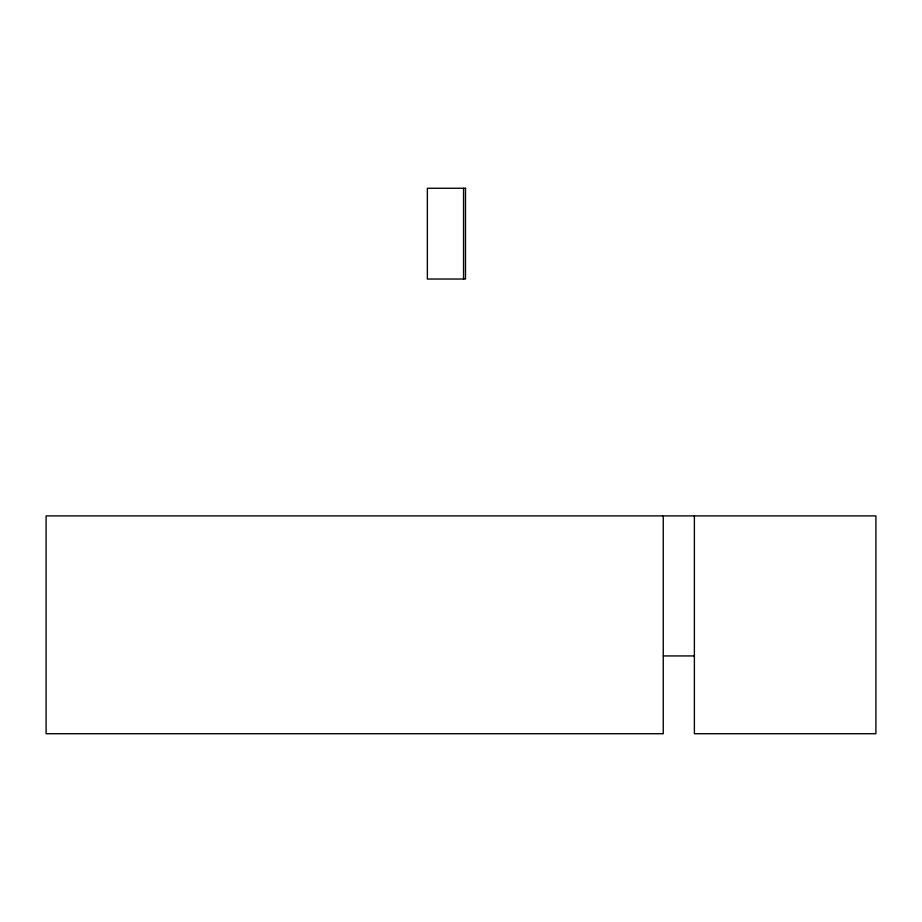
<?xml version="1.0" encoding="UTF-8"?>
<svg xmlns="http://www.w3.org/2000/svg" width="922" height="922" viewBox="0 0 922 922"><rect width="100%" height="100%" fill="white"/><g stroke="black" fill="none" stroke-linecap="round" stroke-linejoin="round"><path stroke-width="1.38" d="M663.264 655.934L694.381 655.934M694.381 515.905L694.381 733.728L875.9 733.728L875.9 515.905L46.1 515.905L46.1 733.728L663.264 733.728L663.264 515.905M463.559 188.272L463.559 279.032M465.495 188.272L427.359 188.272L427.359 279.032L465.495 279.032L465.495 188.272"/></g></svg>
